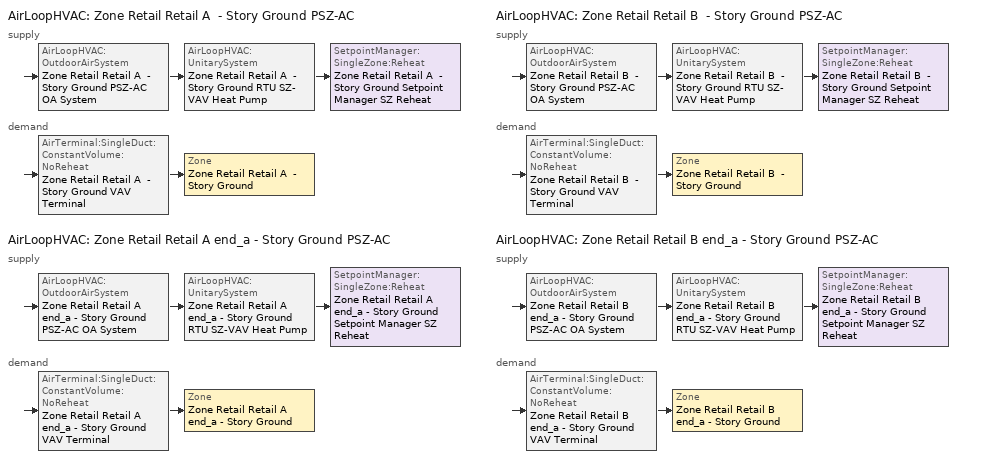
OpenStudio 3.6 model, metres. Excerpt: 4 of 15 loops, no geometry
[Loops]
AirLoopHVAC 'Zone Retail Retail A  - Story Ground PSZ-AC'
 supply: AirLoopHVAC:OutdoorAirSystem 'Zone Retail Retail A  - Story Ground PSZ-AC OA System' > AirLoopHVAC:UnitarySystem 'Zone Retail Retail A  - Story Ground RTU SZ-VAV Heat Pump' > SetpointManager:SingleZone:Reheat 'Zone Retail Retail A  - Story Ground Setpoint Manager SZ Reheat'
 demand: AirTerminal:SingleDuct:ConstantVolume:NoReheat 'Zone Retail Retail A  - Story Ground VAV Terminal' > Zone 'Zone Retail Retail A  - Story Ground'
AirLoopHVAC 'Zone Retail Retail A end_a - Story Ground PSZ-AC'
 supply: AirLoopHVAC:OutdoorAirSystem 'Zone Retail Retail A end_a - Story Ground PSZ-AC OA System' > AirLoopHVAC:UnitarySystem 'Zone Retail Retail A end_a - Story Ground RTU SZ-VAV Heat Pump' > SetpointManager:SingleZone:Reheat 'Zone Retail Retail A end_a - Story Ground Setpoint Manager SZ Reheat'
 demand: AirTerminal:SingleDuct:ConstantVolume:NoReheat 'Zone Retail Retail A end_a - Story Ground VAV Terminal' > Zone 'Zone Retail Retail A end_a - Story Ground'
AirLoopHVAC 'Zone Retail Retail B  - Story Ground PSZ-AC'
 supply: AirLoopHVAC:OutdoorAirSystem 'Zone Retail Retail B  - Story Ground PSZ-AC OA System' > AirLoopHVAC:UnitarySystem 'Zone Retail Retail B  - Story Ground RTU SZ-VAV Heat Pump' > SetpointManager:SingleZone:Reheat 'Zone Retail Retail B  - Story Ground Setpoint Manager SZ Reheat'
 demand: AirTerminal:SingleDuct:ConstantVolume:NoReheat 'Zone Retail Retail B  - Story Ground VAV Terminal' > Zone 'Zone Retail Retail B  - Story Ground'
AirLoopHVAC 'Zone Retail Retail B end_a - Story Ground PSZ-AC'
 supply: AirLoopHVAC:OutdoorAirSystem 'Zone Retail Retail B end_a - Story Ground PSZ-AC OA System' > AirLoopHVAC:UnitarySystem 'Zone Retail Retail B end_a - Story Ground RTU SZ-VAV Heat Pump' > SetpointManager:SingleZone:Reheat 'Zone Retail Retail B end_a - Story Ground Setpoint Manager SZ Reheat'
 demand: AirTerminal:SingleDuct:ConstantVolume:NoReheat 'Zone Retail Retail B end_a - Story Ground VAV Terminal' > Zone 'Zone Retail Retail B end_a - Story Ground'
[Sizing:Zone] Zone Cooling Design Supply Air Temperature Input Method=SupplyAirTemperature; Zone Cooling Design Supply Air Temperature {C}=12.7778; Zone Cooling Design Supply Air Temperature Difference {deltaC}=11.11; Zone Heating Design Supply Air Temperature Input Method=SupplyAirTemperature; Zone Heating Design Supply Air Temperature {C}=50; Zone Heating Design Supply Air Temperature Difference {deltaC}=11.11; Zone Cooling Design Supply Air Humidity Ratio {kg-H2O/kg-air}=0.0085; Zone Heating Design Supply Air Humidity Ratio {kg-H2O/kg-air}=0.008; Cooling Design Air Flow Method=DesignDay; Heating Design Air Flow Method=DesignDay; Account for Dedicated Outdoor Air System=No; Dedicated Outdoor Air System Control Strategy=NeutralSupplyAir; Dedicated Outdoor Air Low Setpoint Temperature for Design {C}=autosize; Dedicated Outdoor Air High Setpoint Temperature for Design {C}=autosize; Zone Load Sizing Method=Sensible Load Only No Latent Load; Zone Latent Cooling Design Supply Air Humidity Ratio Input Method=HumidityRatioDifference; Zone Cooling Design Supply Air Humidity Ratio Difference {kgWater/kgDryAir}=0.005; Zone Latent Heating Design Supply Air Humidity Ratio Input Method=HumidityRatioDifference; Zone Humidification Design Supply Air Humidity Ratio Difference {kgWater/kgDryAir}=0.005
Zone Retail Retail A end_a - Story Ground; Zone Retail Retail B end_a - Story Ground; Zone Retail Retail A  - Story Ground; Zone Retail Retail B  - Story Ground
[Zone equipment]
Zone Retail Retail A end_a - Story Ground: Zone Retail Retail A end_a - Story Ground VAV Terminal
Zone Retail Retail B end_a - Story Ground: Zone Retail Retail B end_a - Story Ground VAV Terminal
Zone Retail Retail A  - Story Ground: Zone Retail Retail A  - Story Ground VAV Terminal
Zone Retail Retail B  - Story Ground: Zone Retail Retail B  - Story Ground VAV Terminal
[AirLoopHVAC] Design Return Air Flow Fraction of Supply Air Flow=1
Name | Availability Schedule | Design Supply Air Flow Rate {m3/s}
Zone Retail Retail A  - Story Ground PSZ-AC | Zone Retail Retail A  - Story Ground PSZ-AC Occ Sch | 1.62775
Zone Retail Retail A end_a - Story Ground PSZ-AC | Zone Retail Retail A end_a - Story Ground PSZ-AC Occ Sch | 0.201795
Zone Retail Retail B  - Story Ground PSZ-AC | Zone Retail Retail B  - Story Ground PSZ-AC Occ Sch | 7.78818
Zone Retail Retail B end_a - Story Ground PSZ-AC | Zone Retail Retail B end_a - Story Ground PSZ-AC Occ Sch | 1.13752
[Sizing:System] Type of Load to Size On=Sensible; Central Heating Maximum System Air Flow Ratio=1; Preheat Design Temperature {C}=7.22222; Preheat Design Humidity Ratio {kg-H2O/kg-Air}=0.008; Precool Design Temperature {C}=12.7778; Precool Design Humidity Ratio {kg-H2O/kg-Air}=0.008; Central Cooling Design Supply Air Temperature {C}=12.7778; Central Heating Design Supply Air Temperature {C}=50; Sizing Option=Coincident; 100% Outdoor Air in Cooling=No; 100% Outdoor Air in Heating=No; Central Cooling Design Supply Air Humidity Ratio {kg-H2O/kg-Air}=0.0085; Central Heating Design Supply Air Humidity Ratio {kg-H2O/kg-Air}=0.008; Cooling Design Air Flow Method=DesignDay; Heating Design Air Flow Method=DesignDay; System Outdoor Air Method=ZoneSum; Zone Maximum Outdoor Air Fraction=1; Cooling Supply Air Flow Rate Per Floor Area {m3/s-m2}=0.00996765; Cooling Fraction of Autosized Cooling Supply Air Flow Rate=1; Cooling Supply Air Flow Rate Per Unit Cooling Capacity {m3/s-W}=3.94755e-05; Heating Supply Air Flow Rate Per Floor Area {m3/s-m2}=0.00996765; Heating Fraction of Autosized Heating Supply Air Flow Rate=1; Heating Fraction of Autosized Cooling Supply Air Flow Rate=1; Heating Supply Air Flow Rate Per Unit Heating Capacity {m3/s-W}=3.15882e-05; Cooling Design Capacity Method=CoolingDesignCapacity; Cooling Design Capacity Per Floor Area {W/m2}=234.7; Fraction of Autosized Cooling Design Capacity=1; Heating Design Capacity Method=HeatingDesignCapacity; Heating Design Capacity Per Floor Area {W/m2}=157; Fraction of Autosized Heating Design Capacity=1; Central Cooling Capacity Control Method=VAV; Occupant Diversity=1
Name | Design Outdoor Air Flow Rate {m3/s} | Cooling Design Capacity {W} | Heating Design Capacity {W}
Zone Retail Retail A  - Story Ground PSZ-AC | 1.62775 | 25170.08 | 25932.11
Zone Retail Retail A end_a - Story Ground PSZ-AC | 0.201795 | 2810.87 | 2977.47
Zone Retail Retail B  - Story Ground PSZ-AC | 7.78818 | 135715 | 184862
Zone Retail Retail B end_a - Story Ground PSZ-AC | 1.13752 | 16652.79 | 14286.63
[SetpointManager:SingleZone:Reheat] Minimum Supply Air Temperature {C}=12.7778; Maximum Supply Air Temperature {C}=50
Name | Control Zone | Setpoint Node or NodeList
Zone Retail Retail A  - Story Ground Setpoint Manager SZ Reheat | Zone Retail Retail A  - Story Ground | Zone Retail Retail A  - Story Ground PSZ-AC Supply Outlet Node
Zone Retail Retail A end_a - Story Ground Setpoint Manager SZ Reheat | Zone Retail Retail A end_a - Story Ground | Zone Retail Retail A end_a - Story Ground PSZ-AC Supply Outlet Node
Zone Retail Retail B  - Story Ground Setpoint Manager SZ Reheat | Zone Retail Retail B  - Story Ground | Zone Retail Retail B  - Story Ground PSZ-AC Supply Outlet Node
Zone Retail Retail B end_a - Story Ground Setpoint Manager SZ Reheat | Zone Retail Retail B end_a - Story Ground | Zone Retail Retail B end_a - Story Ground PSZ-AC Supply Outlet Node
[Controller:OutdoorAir] Economizer Control Type=NoEconomizer; Economizer Control Action Type=ModulateFlow; Economizer Maximum Limit Dry-Bulb Temperature {C}=28; Economizer Maximum Limit Enthalpy {J/kg}=64000; Lockout Type=LockoutWithCompressor; Minimum Limit Type=FixedMinimum; High Humidity Control=No; Heat Recovery Bypass Control Type=BypassWhenWithinEconomizerLimits
Name | Minimum Outdoor Air Flow Rate {m3/s} | Maximum Outdoor Air Flow Rate {m3/s} | Minimum Outdoor Air Schedule | Controller Mechanical Ventilation
Zone Retail Retail A  - Story Ground PSZ-AC OA System Controller | 0.412208 | 1.62775 | Zone Retail Retail A  - Story Ground PSZ-AC_night_ventcycle_schedule | Controller Mechanical Ventilation 10
Zone Retail Retail A end_a - Story Ground PSZ-AC OA System Controller | 0.0318565 | 0.201795 | Zone Retail Retail A end_a - Story Ground PSZ-AC_night_ventcycle_schedule | Controller Mechanical Ventilation 11
Zone Retail Retail B  - Story Ground PSZ-AC OA System Controller | 2.93851 | 7.78818 | Zone Retail Retail B  - Story Ground PSZ-AC_night_ventcycle_schedule | Controller Mechanical Ventilation 12
Zone Retail Retail B end_a - Story Ground PSZ-AC OA System Controller | 0.227095 | 1.13752 | Zone Retail Retail B end_a - Story Ground PSZ-AC_night_ventcycle_schedule | Controller Mechanical Ventilation 13
[Controller:MechanicalVentilation] Availability Schedule=Always On Discrete
Controller Mechanical Ventilation 10; Controller Mechanical Ventilation 11; Controller Mechanical Ventilation 12; Controller Mechanical Ventilation 13
[AirLoopHVAC:OutdoorAirSystem]
Name | Controller
Zone Retail Retail A  - Story Ground PSZ-AC OA System | Zone Retail Retail A  - Story Ground PSZ-AC OA System Controller
Zone Retail Retail A end_a - Story Ground PSZ-AC OA System | Zone Retail Retail A end_a - Story Ground PSZ-AC OA System Controller
Zone Retail Retail B  - Story Ground PSZ-AC OA System | Zone Retail Retail B  - Story Ground PSZ-AC OA System Controller
Zone Retail Retail B end_a - Story Ground PSZ-AC OA System | Zone Retail Retail B end_a - Story Ground PSZ-AC OA System Controller
[AirTerminal:SingleDuct:ConstantVolume:NoReheat] Availability Schedule=Always On Discrete; Maximum Air Flow Rate {m3/s}=AutoSize
Zone Retail Retail A  - Story Ground VAV Terminal; Zone Retail Retail A end_a - Story Ground VAV Terminal; Zone Retail Retail B  - Story Ground VAV Terminal; Zone Retail Retail B end_a - Story Ground VAV Terminal
[Coil:Cooling:DX:MultiSpeed] Availability Schedule=Always On Discrete; Condenser Type=AirCooled; Minimum Outdoor Dry-Bulb Temperature for Compressor Operation {C}=-25; Apply Part Load Fraction to Speeds Greater than 1=No; Apply Latent Degradation to Speeds Greater than 1=No; Crankcase Heater Capacity {W}=0; Maximum Outdoor Dry-Bulb Temperature for Crankcase Heater Operation {C}=10; Basin Heater Capacity {W/K}=0; Basin Heater Setpoint Temperature {C}=2; Fuel Type=Electricity
Name | Stage 1 | Stage 2 | Stage 3 | Stage 4
Zone Retail Retail A  - Story Ground PSZ-AC Heat Pump Cooling Coil | Coil Cooling DX Multi Speed Stage Data 37 | Coil Cooling DX Multi Speed Stage Data 38 | Coil Cooling DX Multi Speed Stage Data 39 | Coil Cooling DX Multi Speed Stage Data 40
Zone Retail Retail A end_a - Story Ground PSZ-AC Heat Pump Cooling Coil | Coil Cooling DX Multi Speed Stage Data 41 | Coil Cooling DX Multi Speed Stage Data 42 | Coil Cooling DX Multi Speed Stage Data 43 | Coil Cooling DX Multi Speed Stage Data 44
Zone Retail Retail B  - Story Ground PSZ-AC Heat Pump Cooling Coil | Coil Cooling DX Multi Speed Stage Data 45 | Coil Cooling DX Multi Speed Stage Data 46 | Coil Cooling DX Multi Speed Stage Data 47 | Coil Cooling DX Multi Speed Stage Data 48
Zone Retail Retail B end_a - Story Ground PSZ-AC Heat Pump Cooling Coil | Coil Cooling DX Multi Speed Stage Data 49 | Coil Cooling DX Multi Speed Stage Data 50 | Coil Cooling DX Multi Speed Stage Data 51 | Coil Cooling DX Multi Speed Stage Data 52
[Coil:Cooling:DX:MultiSpeed:StageData] Rated Evaporator Fan Power Per Volume Flow Rate 2017 {W/(m3/s)}=773.3; Rated Evaporator Fan Power Per Volume Flow Rate 2023 {W/(m3/s)}=934.4; Nominal Time for Condensate Removal to Begin {s}=1000; Ratio of Initial Moisture Evaporation Rate and Steady State Latent Capacity=1.5; Maximum Cycling Rate {cycles/hr}=0; Latent Capacity Time Constant {s}=45; Rated Waste Heat Fraction of Power Input=0.5; Evaporative Condenser Effectiveness=0.9; Evaporative Condenser Air Flow Rate {m3/s}=autosize; Rated Evaporative Condenser Pump Power Consumption {W}=autosize
Name | Gross Rated Total Cooling Capacity {W} | Gross Rated Sensible Heat Ratio | Gross Rated Cooling COP {W/W} | Rated Air Flow Rate {m3/s} | Total Cooling Capacity Function of Temperature Curve | Total Cooling Capacity Function of Flow Fraction Curve | Energy Input Ratio Function of Temperature Curve | Energy Input Ratio Function of Flow Fraction Curve | Part Load Fraction Correlation Curve | Waste Heat Function of Temperature Curve
Coil Cooling DX Multi Speed Stage Data 37 | 14525.4 | 0.872821 | 4.4 | 0.651101 | Zone Retail Retail A  - Story Ground PSZ-AC cool_cap_ft1 | Zone Retail Retail A  - Story Ground PSZ-AC cool_cap_fff_all_stages | Zone Retail Retail A  - Story Ground PSZ-AC cool_eir_ft1 | Zone Retail Retail A  - Story Ground PSZ-AC cool_eir_fff | Zone Retail Retail A  - Story Ground PSZ-AC cool_plf_fplr | Curve Biquadratic 219
Coil Cooling DX Multi Speed Stage Data 38 | 20577.7 | 0.804631 | 4.56 | 0.976325 | Zone Retail Retail A  - Story Ground PSZ-AC cool_cap_ft2 | Zone Retail Retail A  - Story Ground PSZ-AC cool_cap_fff_all_stages | Zone Retail Retail A  - Story Ground PSZ-AC cool_eir_ft2 | Zone Retail Retail A  - Story Ground PSZ-AC cool_eir_fff | Zone Retail Retail A  - Story Ground PSZ-AC cool_plf_fplr | Curve Biquadratic 222
Coil Cooling DX Multi Speed Stage Data 39 | 27033.4 | 0.794527 | 4.44 | 1.19325 | Zone Retail Retail A  - Story Ground PSZ-AC cool_cap_ft3 | Zone Retail Retail A  - Story Ground PSZ-AC cool_cap_fff_all_stages | Zone Retail Retail A  - Story Ground PSZ-AC cool_eir_ft3 | Zone Retail Retail A  - Story Ground PSZ-AC cool_eir_fff | Zone Retail Retail A  - Story Ground PSZ-AC cool_plf_fplr | Curve Biquadratic 225
Coil Cooling DX Multi Speed Stage Data 40 | 40348.4 | 0.784533 | 4.11 | 1.62775 | Zone Retail Retail A  - Story Ground PSZ-AC cool_cap_ft4 | Zone Retail Retail A  - Story Ground PSZ-AC cool_cap_fff_all_stages | Zone Retail Retail A  - Story Ground PSZ-AC cool_eir_ft4 | Zone Retail Retail A  - Story Ground PSZ-AC cool_eir_fff | Zone Retail Retail A  - Story Ground PSZ-AC cool_plf_fplr | Curve Biquadratic 228
Coil Cooling DX Multi Speed Stage Data 41 | 1540.09 | 0.872821 | 4.4 | 0.080718 | Zone Retail Retail A end_a - Story Ground PSZ-AC cool_cap_ft1 | Zone Retail Retail A end_a - Story Ground PSZ-AC cool_cap_fff_all_stages | Zone Retail Retail A end_a - Story Ground PSZ-AC cool_eir_ft1 | Zone Retail Retail A end_a - Story Ground PSZ-AC cool_eir_fff | Zone Retail Retail A end_a - Story Ground PSZ-AC cool_plf_fplr | Curve Biquadratic 243
Coil Cooling DX Multi Speed Stage Data 42 | 2181.79 | 0.804631 | 4.56 | 0.121037 | Zone Retail Retail A end_a - Story Ground PSZ-AC cool_cap_ft2 | Zone Retail Retail A end_a - Story Ground PSZ-AC cool_cap_fff_all_stages | Zone Retail Retail A end_a - Story Ground PSZ-AC cool_eir_ft2 | Zone Retail Retail A end_a - Story Ground PSZ-AC cool_eir_fff | Zone Retail Retail A end_a - Story Ground PSZ-AC cool_plf_fplr | Curve Biquadratic 246
Coil Cooling DX Multi Speed Stage Data 43 | 2866.28 | 0.794527 | 4.44 | 0.147929 | Zone Retail Retail A end_a - Story Ground PSZ-AC cool_cap_ft3 | Zone Retail Retail A end_a - Story Ground PSZ-AC cool_cap_fff_all_stages | Zone Retail Retail A end_a - Story Ground PSZ-AC cool_eir_ft3 | Zone Retail Retail A end_a - Story Ground PSZ-AC cool_eir_fff | Zone Retail Retail A end_a - Story Ground PSZ-AC cool_plf_fplr | Curve Biquadratic 249
Coil Cooling DX Multi Speed Stage Data 44 | 4278.02 | 0.784533 | 4.11 | 0.201795 | Zone Retail Retail A end_a - Story Ground PSZ-AC cool_cap_ft4 | Zone Retail Retail A end_a - Story Ground PSZ-AC cool_cap_fff_all_stages | Zone Retail Retail A end_a - Story Ground PSZ-AC cool_eir_ft4 | Zone Retail Retail A end_a - Story Ground PSZ-AC cool_eir_fff | Zone Retail Retail A end_a - Story Ground PSZ-AC cool_plf_fplr | Curve Biquadratic 252
Coil Cooling DX Multi Speed Stage Data 45 | 69623.7 | 0.872821 | 4.4 | 3.11527 | Zone Retail Retail B  - Story Ground PSZ-AC cool_cap_ft1 | Zone Retail Retail B  - Story Ground PSZ-AC cool_cap_fff_all_stages | Zone Retail Retail B  - Story Ground PSZ-AC cool_eir_ft1 | Zone Retail Retail B  - Story Ground PSZ-AC cool_eir_fff | Zone Retail Retail B  - Story Ground PSZ-AC cool_plf_fplr | Curve Biquadratic 267
Coil Cooling DX Multi Speed Stage Data 46 | 98633.5 | 0.804631 | 4.56 | 4.67135 | Zone Retail Retail B  - Story Ground PSZ-AC cool_cap_ft2 | Zone Retail Retail B  - Story Ground PSZ-AC cool_cap_fff_all_stages | Zone Retail Retail B  - Story Ground PSZ-AC cool_eir_ft2 | Zone Retail Retail B  - Story Ground PSZ-AC cool_eir_fff | Zone Retail Retail B  - Story Ground PSZ-AC cool_plf_fplr | Curve Biquadratic 270
Coil Cooling DX Multi Speed Stage Data 47 | 129577 | 0.794527 | 4.44 | 5.70925 | Zone Retail Retail B  - Story Ground PSZ-AC cool_cap_ft3 | Zone Retail Retail B  - Story Ground PSZ-AC cool_cap_fff_all_stages | Zone Retail Retail B  - Story Ground PSZ-AC cool_eir_ft3 | Zone Retail Retail B  - Story Ground PSZ-AC cool_eir_fff | Zone Retail Retail B  - Story Ground PSZ-AC cool_plf_fplr | Curve Biquadratic 273
Coil Cooling DX Multi Speed Stage Data 48 | 193399 | 0.784533 | 4.11 | 7.78818 | Zone Retail Retail B  - Story Ground PSZ-AC cool_cap_ft4 | Zone Retail Retail B  - Story Ground PSZ-AC cool_cap_fff_all_stages | Zone Retail Retail B  - Story Ground PSZ-AC cool_eir_ft4 | Zone Retail Retail B  - Story Ground PSZ-AC cool_eir_fff | Zone Retail Retail B  - Story Ground PSZ-AC cool_plf_fplr | Curve Biquadratic 276
Coil Cooling DX Multi Speed Stage Data 49 | 9328.92 | 0.872821 | 4.4 | 0.455009 | Zone Retail Retail B end_a - Story Ground PSZ-AC cool_cap_ft1 | Zone Retail Retail B end_a - Story Ground PSZ-AC cool_cap_fff_all_stages | Zone Retail Retail B end_a - Story Ground PSZ-AC cool_eir_ft1 | Zone Retail Retail B end_a - Story Ground PSZ-AC cool_eir_fff | Zone Retail Retail B end_a - Story Ground PSZ-AC cool_plf_fplr | Curve Biquadratic 291
Coil Cooling DX Multi Speed Stage Data 50 | 13216 | 0.804631 | 4.56 | 0.682287 | Zone Retail Retail B end_a - Story Ground PSZ-AC cool_cap_ft2 | Zone Retail Retail B end_a - Story Ground PSZ-AC cool_cap_fff_all_stages | Zone Retail Retail B end_a - Story Ground PSZ-AC cool_eir_ft2 | Zone Retail Retail B end_a - Story Ground PSZ-AC cool_eir_fff | Zone Retail Retail B end_a - Story Ground PSZ-AC cool_plf_fplr | Curve Biquadratic 294
Coil Cooling DX Multi Speed Stage Data 51 | 17362.2 | 0.794527 | 4.44 | 0.833881 | Zone Retail Retail B end_a - Story Ground PSZ-AC cool_cap_ft3 | Zone Retail Retail B end_a - Story Ground PSZ-AC cool_cap_fff_all_stages | Zone Retail Retail B end_a - Story Ground PSZ-AC cool_eir_ft3 | Zone Retail Retail B end_a - Story Ground PSZ-AC cool_eir_fff | Zone Retail Retail B end_a - Story Ground PSZ-AC cool_plf_fplr | Curve Biquadratic 297
Coil Cooling DX Multi Speed Stage Data 52 | 25913.7 | 0.784533 | 4.11 | 1.13752 | Zone Retail Retail B end_a - Story Ground PSZ-AC cool_cap_ft4 | Zone Retail Retail B end_a - Story Ground PSZ-AC cool_cap_fff_all_stages | Zone Retail Retail B end_a - Story Ground PSZ-AC cool_eir_ft4 | Zone Retail Retail B end_a - Story Ground PSZ-AC cool_eir_fff | Zone Retail Retail B end_a - Story Ground PSZ-AC cool_plf_fplr | Curve Biquadratic 300
[Coil:Heating:DX:MultiSpeed] Availability Schedule=Always On Discrete; Minimum Outdoor Dry-Bulb Temperature for Compressor Operation {C}=-17.7778; Crankcase Heater Capacity {W}=0; Maximum Outdoor Dry-Bulb Temperature for Crankcase Heater Operation {C}=10; Maximum Outdoor Dry-Bulb Temperature for Defrost Operation {C}=4.444; Defrost Strategy=ReverseCycle; Defrost Control=OnDemand; Defrost Time Period Fraction=0.058333; Resistive Defrost Heater Capacity {W}=autosize; Apply Part Load Fraction to Speeds Greater than 1=No; Fuel Type=Electricity; Region number for Calculating HSPF=4
Name | Defrost Energy Input Ratio Function of Temperature Curve | Stage 1 | Stage 2 | Stage 3 | Stage 4
Zone Retail Retail A  - Story Ground PSZ-AC Heat Pump Coil | Zone Retail Retail A  - Story Ground PSZ-AC defrost_eir | Coil Heating DX Multi Speed Stage Data 37 | Coil Heating DX Multi Speed Stage Data 38 | Coil Heating DX Multi Speed Stage Data 39 | Coil Heating DX Multi Speed Stage Data 40
Zone Retail Retail A end_a - Story Ground PSZ-AC Heat Pump Coil | Zone Retail Retail A end_a - Story Ground PSZ-AC defrost_eir | Coil Heating DX Multi Speed Stage Data 41 | Coil Heating DX Multi Speed Stage Data 42 | Coil Heating DX Multi Speed Stage Data 43 | Coil Heating DX Multi Speed Stage Data 44
Zone Retail Retail B  - Story Ground PSZ-AC Heat Pump Coil | Zone Retail Retail B  - Story Ground PSZ-AC defrost_eir | Coil Heating DX Multi Speed Stage Data 45 | Coil Heating DX Multi Speed Stage Data 46 | Coil Heating DX Multi Speed Stage Data 47 | Coil Heating DX Multi Speed Stage Data 48
Zone Retail Retail B end_a - Story Ground PSZ-AC Heat Pump Coil | Zone Retail Retail B end_a - Story Ground PSZ-AC defrost_eir | Coil Heating DX Multi Speed Stage Data 49 | Coil Heating DX Multi Speed Stage Data 50 | Coil Heating DX Multi Speed Stage Data 51 | Coil Heating DX Multi Speed Stage Data 52
[Coil:Heating:DX:MultiSpeed:StageData] Rated Supply Air Fan Power Per Volume Flow Rate 2017 {W/(m3/s)}=773.3; Rated Supply Air Fan Power Per Volume Flow Rate 2023 {W/(m3/s)}=934.4; Rated Waste Heat Fraction of Power Input=0.2
Name | Gross Rated Heating Capacity {W} | Gross Rated Heating COP {W/W} | Rated Air Flow Rate {m3/s} | Heating Capacity Function of Temperature Curve | Heating Capacity Function of Flow Fraction Curve | Energy Input Ratio Function of Temperature Curve | Energy Input Ratio Function of Flow Fraction Curve | Part Load Fraction Correlation Curve | Waste Heat Function of Temperature Curve
Coil Heating DX Multi Speed Stage Data 37 | 11297.5 | 4.96 | 0.651101 | Zone Retail Retail A  - Story Ground PSZ-AC heat_cap_ft1 | Zone Retail Retail A  - Story Ground PSZ-AC heat_cap_fff_all_stages | Zone Retail Retail A  - Story Ground PSZ-AC heat_eir_ft1 | Zone Retail Retail A  - Story Ground PSZ-AC heat_eir_fff | Zone Retail Retail A  - Story Ground PSZ-AC heat_plf_fplr | Curve Biquadratic 231
Coil Heating DX Multi Speed Stage Data 38 | 19367.2 | 4.24 | 0.976325 | Zone Retail Retail A  - Story Ground PSZ-AC heat_cap_ft2 | Zone Retail Retail A  - Story Ground PSZ-AC heat_cap_fff_all_stages | Zone Retail Retail A  - Story Ground PSZ-AC heat_eir_ft2 | Zone Retail Retail A  - Story Ground PSZ-AC heat_eir_fff | Zone Retail Retail A  - Story Ground PSZ-AC heat_plf_fplr | Curve Biquadratic 234
Coil Heating DX Multi Speed Stage Data 39 | 29631.2 | 3.59 | 1.19325 | Zone Retail Retail A  - Story Ground PSZ-AC heat_cap_ft3 | Zone Retail Retail A  - Story Ground PSZ-AC heat_cap_fff_all_stages | Zone Retail Retail A  - Story Ground PSZ-AC heat_eir_ft3 | Zone Retail Retail A  - Story Ground PSZ-AC heat_eir_fff | Zone Retail Retail A  - Story Ground PSZ-AC heat_plf_fplr | Curve Biquadratic 237
Coil Heating DX Multi Speed Stage Data 40 | 40348.4 | 3.42 | 1.62775 | Zone Retail Retail A  - Story Ground PSZ-AC heat_cap_ft4 | Zone Retail Retail A  - Story Ground PSZ-AC heat_cap_fff_all_stages | Zone Retail Retail A  - Story Ground PSZ-AC heat_eir_ft4 | Zone Retail Retail A  - Story Ground PSZ-AC heat_eir_fff | Zone Retail Retail A  - Story Ground PSZ-AC heat_plf_fplr | Curve Biquadratic 240
Coil Heating DX Multi Speed Stage Data 41 | 1336.17 | 4.96 | 0.080718 | Zone Retail Retail A end_a - Story Ground PSZ-AC heat_cap_ft1 | Zone Retail Retail A end_a - Story Ground PSZ-AC heat_cap_fff_all_stages | Zone Retail Retail A end_a - Story Ground PSZ-AC heat_eir_ft1 | Zone Retail Retail A end_a - Story Ground PSZ-AC heat_eir_fff | Zone Retail Retail A end_a - Story Ground PSZ-AC heat_plf_fplr | Curve Biquadratic 255
Coil Heating DX Multi Speed Stage Data 42 | 2053.45 | 4.24 | 0.121037 | Zone Retail Retail A end_a - Story Ground PSZ-AC heat_cap_ft2 | Zone Retail Retail A end_a - Story Ground PSZ-AC heat_cap_fff_all_stages | Zone Retail Retail A end_a - Story Ground PSZ-AC heat_eir_ft2 | Zone Retail Retail A end_a - Story Ground PSZ-AC heat_eir_fff | Zone Retail Retail A end_a - Story Ground PSZ-AC heat_plf_fplr | Curve Biquadratic 258
Coil Heating DX Multi Speed Stage Data 43 | 3636.32 | 3.59 | 0.147929 | Zone Retail Retail A end_a - Story Ground PSZ-AC heat_cap_ft3 | Zone Retail Retail A end_a - Story Ground PSZ-AC heat_cap_fff_all_stages | Zone Retail Retail A end_a - Story Ground PSZ-AC heat_eir_ft3 | Zone Retail Retail A end_a - Story Ground PSZ-AC heat_eir_fff | Zone Retail Retail A end_a - Story Ground PSZ-AC heat_plf_fplr | Curve Biquadratic 261
Coil Heating DX Multi Speed Stage Data 44 | 4278.02 | 3.42 | 0.201795 | Zone Retail Retail A end_a - Story Ground PSZ-AC heat_cap_ft4 | Zone Retail Retail A end_a - Story Ground PSZ-AC heat_cap_fff_all_stages | Zone Retail Retail A end_a - Story Ground PSZ-AC heat_eir_ft4 | Zone Retail Retail A end_a - Story Ground PSZ-AC heat_eir_fff | Zone Retail Retail A end_a - Story Ground PSZ-AC heat_plf_fplr | Curve Biquadratic 264
Coil Heating DX Multi Speed Stage Data 45 | 54151.7 | 4.96 | 3.11527 | Zone Retail Retail B  - Story Ground PSZ-AC heat_cap_ft1 | Zone Retail Retail B  - Story Ground PSZ-AC heat_cap_fff_all_stages | Zone Retail Retail B  - Story Ground PSZ-AC heat_eir_ft1 | Zone Retail Retail B  - Story Ground PSZ-AC heat_eir_fff | Zone Retail Retail B  - Story Ground PSZ-AC heat_plf_fplr | Curve Biquadratic 279
Coil Heating DX Multi Speed Stage Data 46 | 92831.5 | 4.24 | 4.67135 | Zone Retail Retail B  - Story Ground PSZ-AC heat_cap_ft2 | Zone Retail Retail B  - Story Ground PSZ-AC heat_cap_fff_all_stages | Zone Retail Retail B  - Story Ground PSZ-AC heat_eir_ft2 | Zone Retail Retail B  - Story Ground PSZ-AC heat_eir_fff | Zone Retail Retail B  - Story Ground PSZ-AC heat_plf_fplr | Curve Biquadratic 282
Coil Heating DX Multi Speed Stage Data 47 | 141774 | 3.59 | 5.70925 | Zone Retail Retail B  - Story Ground PSZ-AC heat_cap_ft3 | Zone Retail Retail B  - Story Ground PSZ-AC heat_cap_fff_all_stages | Zone Retail Retail B  - Story Ground PSZ-AC heat_eir_ft3 | Zone Retail Retail B  - Story Ground PSZ-AC heat_eir_fff | Zone Retail Retail B  - Story Ground PSZ-AC heat_plf_fplr | Curve Biquadratic 285
Coil Heating DX Multi Speed Stage Data 48 | 193399 | 3.42 | 7.78818 | Zone Retail Retail B  - Story Ground PSZ-AC heat_cap_ft4 | Zone Retail Retail B  - Story Ground PSZ-AC heat_cap_fff_all_stages | Zone Retail Retail B  - Story Ground PSZ-AC heat_eir_ft4 | Zone Retail Retail B  - Story Ground PSZ-AC heat_eir_fff | Zone Retail Retail B  - Story Ground PSZ-AC heat_plf_fplr | Curve Biquadratic 288
Coil Heating DX Multi Speed Stage Data 49 | 7532.02 | 4.96 | 0.455009 | Zone Retail Retail B end_a - Story Ground PSZ-AC heat_cap_ft1 | Zone Retail Retail B end_a - Story Ground PSZ-AC heat_cap_fff_all_stages | Zone Retail Retail B end_a - Story Ground PSZ-AC heat_eir_ft1 | Zone Retail Retail B end_a - Story Ground PSZ-AC heat_eir_fff | Zone Retail Retail B end_a - Story Ground PSZ-AC heat_plf_fplr | Curve Biquadratic 303
Coil Heating DX Multi Speed Stage Data 50 | 12438.6 | 4.24 | 0.682287 | Zone Retail Retail B end_a - Story Ground PSZ-AC heat_cap_ft2 | Zone Retail Retail B end_a - Story Ground PSZ-AC heat_cap_fff_all_stages | Zone Retail Retail B end_a - Story Ground PSZ-AC heat_eir_ft2 | Zone Retail Retail B end_a - Story Ground PSZ-AC heat_eir_fff | Zone Retail Retail B end_a - Story Ground PSZ-AC heat_plf_fplr | Curve Biquadratic 306
Coil Heating DX Multi Speed Stage Data 51 | 20707.2 | 3.59 | 0.833881 | Zone Retail Retail B end_a - Story Ground PSZ-AC heat_cap_ft3 | Zone Retail Retail B end_a - Story Ground PSZ-AC heat_cap_fff_all_stages | Zone Retail Retail B end_a - Story Ground PSZ-AC heat_eir_ft3 | Zone Retail Retail B end_a - Story Ground PSZ-AC heat_eir_fff | Zone Retail Retail B end_a - Story Ground PSZ-AC heat_plf_fplr | Curve Biquadratic 309
Coil Heating DX Multi Speed Stage Data 52 | 25913.7 | 3.42 | 1.13752 | Zone Retail Retail B end_a - Story Ground PSZ-AC heat_cap_ft4 | Zone Retail Retail B end_a - Story Ground PSZ-AC heat_cap_fff_all_stages | Zone Retail Retail B end_a - Story Ground PSZ-AC heat_eir_ft4 | Zone Retail Retail B end_a - Story Ground PSZ-AC heat_eir_fff | Zone Retail Retail B end_a - Story Ground PSZ-AC heat_plf_fplr | Curve Biquadratic 312
[Coil:Heating:Gas] Availability Schedule=Always On Discrete; Gas Burner Efficiency=0.8; Parasitic Electric Load {W}=0; Parasitic Gas Load {W}=0
Name | Nominal Capacity {W}
Zone Retail Retail A  - Story Ground PSZ-AC gas backup coil | 68086.7
Zone Retail Retail A end_a - Story Ground PSZ-AC gas backup coil | 7897.82
Zone Retail Retail B  - Story Ground PSZ-AC gas backup coil | 353046
Zone Retail Retail B end_a - Story Ground PSZ-AC gas backup coil | 45860
[Fan:VariableVolume] Availability Schedule=Always On Discrete; Fan Total Efficiency=0.63; Maximum Flow Rate {m3/s}=Autosize; Fan Power Minimum Flow Rate Input Method=Fraction; Fan Power Minimum Flow Fraction=0.4; Fan Power Minimum Air Flow Rate {m3/s}=0; Motor In Airstream Fraction=1; Fan Power Coefficient 1=0.242469; Fan Power Coefficient 2=-1.46455; Fan Power Coefficient 3=4.496391; Fan Power Coefficient 4=-3.6426; Fan Power Coefficient 5=1.301203
Name | Pressure Rise {Pa} | Motor Efficiency
Zone Retail Retail A  - Story Ground PSZ-AC VFD Fan; Zone Retail Retail B end_a - Story Ground PSZ-AC VFD Fan | 622.722 | 0.875
Zone Retail Retail A end_a - Story Ground PSZ-AC VFD Fan | 622.722 | 0.825
Zone Retail Retail B  - Story Ground PSZ-AC VFD Fan | 1018.77 | 0.93
[AirLoopHVAC:UnitarySystem] Control Type=Load; Dehumidification Control Type=None; Availability Schedule=Always On Discrete; Fan Placement=DrawThrough; DX Heating Coil Sizing Ratio=1; Use DOAS DX Cooling Coil=No; DOAS DX Cooling Coil Leaving Minimum Air Temperature {C}=2; Latent Load Control=SensibleOnlyLoadControl; Supply Air Flow Rate Method During Cooling Operation=SupplyAirFlowRate; Supply Air Flow Rate Method During Heating Operation=SupplyAirFlowRate; Supply Air Flow Rate Method When No Cooling or Heating is Required=SupplyAirFlowRate; Maximum Supply Air Temperature {C}=50; Maximum Outdoor Dry-Bulb Temperature for Supplemental Heater Operation {C}=21; Maximum Cycling Rate {cycles/hr}=2.5; Heat Pump Time Constant {s}=60; Fraction of On-Cycle Power Use=0.01; Heat Pump Fan Delay Time {s}=60; Ancilliary On-Cycle Electric Power {W}=0; Ancilliary Off-Cycle Electric Power {W}=0
Name | Controlling Zone or Thermostat Location | Supply Fan | Supply Air Fan Operating Mode Schedule | Heating Coil | Cooling Coil | Supplemental Heating Coil | Supply Air Flow Rate During Cooling Operation {m3/s} | Supply Air Flow Rate During Heating Operation {m3/s} | Supply Air Flow Rate When No Cooling or Heating is Required {m3/s}
Zone Retail Retail A  - Story Ground RTU SZ-VAV Heat Pump | Zone Retail Retail A  - Story Ground | Zone Retail Retail A  - Story Ground PSZ-AC VFD Fan | Zone Retail Retail A  - Story Ground PSZ-AC_night_fancycle_schedule | Zone Retail Retail A  - Story Ground PSZ-AC Heat Pump Coil | Zone Retail Retail A  - Story Ground PSZ-AC Heat Pump Cooling Coil | Zone Retail Retail A  - Story Ground PSZ-AC gas backup coil | 1.62775 | 1.62775 | 0.651101
Zone Retail Retail A end_a - Story Ground RTU SZ-VAV Heat Pump | Zone Retail Retail A end_a - Story Ground | Zone Retail Retail A end_a - Story Ground PSZ-AC VFD Fan | Zone Retail Retail A end_a - Story Ground PSZ-AC_night_fancycle_schedule | Zone Retail Retail A end_a - Story Ground PSZ-AC Heat Pump Coil | Zone Retail Retail A end_a - Story Ground PSZ-AC Heat Pump Cooling Coil | Zone Retail Retail A end_a - Story Ground PSZ-AC gas backup coil | 0.201795 | 0.201795 | 0.080718
Zone Retail Retail B  - Story Ground RTU SZ-VAV Heat Pump | Zone Retail Retail B  - Story Ground | Zone Retail Retail B  - Story Ground PSZ-AC VFD Fan | Zone Retail Retail B  - Story Ground PSZ-AC_night_fancycle_schedule | Zone Retail Retail B  - Story Ground PSZ-AC Heat Pump Coil | Zone Retail Retail B  - Story Ground PSZ-AC Heat Pump Cooling Coil | Zone Retail Retail B  - Story Ground PSZ-AC gas backup coil | 7.78818 | 7.78818 | 3.11527
Zone Retail Retail B end_a - Story Ground RTU SZ-VAV Heat Pump | Zone Retail Retail B end_a - Story Ground | Zone Retail Retail B end_a - Story Ground PSZ-AC VFD Fan | Zone Retail Retail B end_a - Story Ground PSZ-AC_night_fancycle_schedule | Zone Retail Retail B end_a - Story Ground PSZ-AC Heat Pump Coil | Zone Retail Retail B end_a - Story Ground PSZ-AC Heat Pump Cooling Coil | Zone Retail Retail B end_a - Story Ground PSZ-AC gas backup coil | 1.13752 | 1.13752 | 0.455009
[Schedule:Ruleset]
Name | Default Day Schedule | Summer Design Day Schedule | Winter Design Day Schedule
Zone Retail Retail A  - Story Ground PSZ-AC Occ Sch | Zone Retail Retail A  - Story Ground PSZ-AC Occ Sch Default | Zone Retail Retail A  - Story Ground PSZ-AC Occ Sch Summer Design Day | Zone Retail Retail A  - Story Ground PSZ-AC Occ Sch Winter Design Day
Zone Retail Retail A end_a - Story Ground PSZ-AC Occ Sch | Zone Retail Retail A end_a - Story Ground PSZ-AC Occ Sch Default | Zone Retail Retail A end_a - Story Ground PSZ-AC Occ Sch Summer Design Day | Zone Retail Retail A end_a - Story Ground PSZ-AC Occ Sch Winter Design Day
Zone Retail Retail B  - Story Ground PSZ-AC Occ Sch | Zone Retail Retail B  - Story Ground PSZ-AC Occ Sch Default | Zone Retail Retail B  - Story Ground PSZ-AC Occ Sch Summer Design Day | Zone Retail Retail B  - Story Ground PSZ-AC Occ Sch Winter Design Day
Zone Retail Retail B end_a - Story Ground PSZ-AC Occ Sch | Zone Retail Retail B end_a - Story Ground PSZ-AC Occ Sch Default | Zone Retail Retail B end_a - Story Ground PSZ-AC Occ Sch Summer Design Day | Zone Retail Retail B end_a - Story Ground PSZ-AC Occ Sch Winter Design Day
Zone Retail Retail A  - Story Ground PSZ-AC_night_fancycle_schedule | Zone Retail Retail A  - Story Ground PSZ-AC Occ Sch Default 1 | Zone Retail Retail A  - Story Ground PSZ-AC Occ Sch Summer Design Day 1 | Zone Retail Retail A  - Story Ground PSZ-AC Occ Sch Winter Design Day 1
Zone Retail Retail A end_a - Story Ground PSZ-AC_night_fancycle_schedule | Zone Retail Retail A end_a - Story Ground PSZ-AC Occ Sch Default 1 | Zone Retail Retail A end_a - Story Ground PSZ-AC Occ Sch Summer Design Day 1 | Zone Retail Retail A end_a - Story Ground PSZ-AC Occ Sch Winter Design Day 1
Zone Retail Retail B  - Story Ground PSZ-AC_night_fancycle_schedule | Zone Retail Retail B  - Story Ground PSZ-AC Occ Sch Default 1 | Zone Retail Retail B  - Story Ground PSZ-AC Occ Sch Summer Design Day 1 | Zone Retail Retail B  - Story Ground PSZ-AC Occ Sch Winter Design Day 1
Zone Retail Retail B end_a - Story Ground PSZ-AC_night_fancycle_schedule | Zone Retail Retail B end_a - Story Ground PSZ-AC Occ Sch Default 1 | Zone Retail Retail B end_a - Story Ground PSZ-AC Occ Sch Summer Design Day 1 | Zone Retail Retail B end_a - Story Ground PSZ-AC Occ Sch Winter Design Day 1
[Schedule:Day]
Zone Retail Retail A  - Story Ground PSZ-AC Occ Sch Default; Zone Retail Retail A end_a - Story Ground PSZ-AC Occ Sch Default; Zone Retail Retail B  - Story Ground PSZ-AC Occ Sch Default; Zone Retail Retail B end_a - Story Ground PSZ-AC Occ Sch Default; Zone Retail Retail A  - Story Ground PSZ-AC Occ Sch Default 1; Zone Retail Retail A end_a - Story Ground PSZ-AC Occ Sch Default 1; Zone Retail Retail B  - Story Ground PSZ-AC Occ Sch Default 1; Zone Retail Retail B end_a - Story Ground PSZ-AC Occ Sch Default 1: 6, 20, 0, 21, 0, 1, 24, 0, 0
Zone Retail Retail A  - Story Ground PSZ-AC Occ Sch Winter Design Day; Zone Retail Retail A  - Story Ground PSZ-AC Occ Sch Summer Design Day; Zone Retail Retail A end_a - Story Ground PSZ-AC Occ Sch Winter Design Day; Zone Retail Retail A end_a - Story Ground PSZ-AC Occ Sch Summer Design Day; Zone Retail Retail B  - Story Ground PSZ-AC Occ Sch Winter Design Day; Zone Retail Retail B  - Story Ground PSZ-AC Occ Sch Summer Design Day; Zone Retail Retail B end_a - Story Ground PSZ-AC Occ Sch Winter Design Day; Zone Retail Retail B end_a - Story Ground PSZ-AC Occ Sch Summer Design Day; Zone Retail Retail A  - Story Ground PSZ-AC Occ Sch Summer Design Day 1; Zone Retail Retail A  - Story Ground PSZ-AC Occ Sch Winter Design Day 1; Zone Retail Retail A end_a - Story Ground PSZ-AC Occ Sch Summer Design Day 1; Zone Retail Retail A end_a - Story Ground PSZ-AC Occ Sch Winter Design Day 1; Zone Retail Retail B  - Story Ground PSZ-AC Occ Sch Summer Design Day 1; Zone Retail Retail B  - Story Ground PSZ-AC Occ Sch Winter Design Day 1; Zone Retail Retail B end_a - Story Ground PSZ-AC Occ Sch Summer Design Day 1; Zone Retail Retail B end_a - Story Ground PSZ-AC Occ Sch Winter Design Day 1: 24, 0, 1
Zone Retail Retail A  - Story Ground PSZ-AC Occ Sch Saturday; Zone Retail Retail A end_a - Story Ground PSZ-AC Occ Sch Saturday; Zone Retail Retail B  - Story Ground PSZ-AC Occ Sch Saturday; Zone Retail Retail B end_a - Story Ground PSZ-AC Occ Sch Saturday; Zone Retail Retail A  - Story Ground PSZ-AC Occ Sch Saturday 1; Zone Retail Retail A end_a - Story Ground PSZ-AC Occ Sch Saturday 1; Zone Retail Retail B  - Story Ground PSZ-AC Occ Sch Saturday 1; Zone Retail Retail B end_a - Story Ground PSZ-AC Occ Sch Saturday 1: 6, 20, 0, 18, 15, 1, 24, 0, 0
Zone Retail Retail A  - Story Ground PSZ-AC Occ Sch Sunday; Zone Retail Retail A end_a - Story Ground PSZ-AC Occ Sch Sunday; Zone Retail Retail B  - Story Ground PSZ-AC Occ Sch Sunday; Zone Retail Retail B end_a - Story Ground PSZ-AC Occ Sch Sunday; Zone Retail Retail A  - Story Ground PSZ-AC Occ Sch Sunday 1; Zone Retail Retail A end_a - Story Ground PSZ-AC Occ Sch Sunday 1; Zone Retail Retail B  - Story Ground PSZ-AC Occ Sch Sunday 1; Zone Retail Retail B end_a - Story Ground PSZ-AC Occ Sch Sunday 1: 7, 20, 0, 15, 14, 1, 24, 0, 0
[Schedule:Rule] Date Specification Type=DateRange; Start Month=1; Start Day=1; End Month=12; End Day=31
Name | Schedule Ruleset | Rule Order | Day Schedule | Apply Saturday | Apply Sunday
Zone Retail Retail A  - Story Ground PSZ-AC Occ Sch Saturday Rule | Zone Retail Retail A  - Story Ground PSZ-AC Occ Sch | 1 | Zone Retail Retail A  - Story Ground PSZ-AC Occ Sch Saturday | Yes
Zone Retail Retail A  - Story Ground PSZ-AC Occ Sch Sunday Rule | Zone Retail Retail A  - Story Ground PSZ-AC Occ Sch | 0 | Zone Retail Retail A  - Story Ground PSZ-AC Occ Sch Sunday |  | Yes
Zone Retail Retail A end_a - Story Ground PSZ-AC Occ Sch Saturday Rule | Zone Retail Retail A end_a - Story Ground PSZ-AC Occ Sch | 1 | Zone Retail Retail A end_a - Story Ground PSZ-AC Occ Sch Saturday | Yes
Zone Retail Retail A end_a - Story Ground PSZ-AC Occ Sch Sunday Rule | Zone Retail Retail A end_a - Story Ground PSZ-AC Occ Sch | 0 | Zone Retail Retail A end_a - Story Ground PSZ-AC Occ Sch Sunday |  | Yes
Zone Retail Retail B  - Story Ground PSZ-AC Occ Sch Saturday Rule | Zone Retail Retail B  - Story Ground PSZ-AC Occ Sch | 1 | Zone Retail Retail B  - Story Ground PSZ-AC Occ Sch Saturday | Yes
Zone Retail Retail B  - Story Ground PSZ-AC Occ Sch Sunday Rule | Zone Retail Retail B  - Story Ground PSZ-AC Occ Sch | 0 | Zone Retail Retail B  - Story Ground PSZ-AC Occ Sch Sunday |  | Yes
Zone Retail Retail B end_a - Story Ground PSZ-AC Occ Sch Saturday Rule | Zone Retail Retail B end_a - Story Ground PSZ-AC Occ Sch | 1 | Zone Retail Retail B end_a - Story Ground PSZ-AC Occ Sch Saturday | Yes
Zone Retail Retail B end_a - Story Ground PSZ-AC Occ Sch Sunday Rule | Zone Retail Retail B end_a - Story Ground PSZ-AC Occ Sch | 0 | Zone Retail Retail B end_a - Story Ground PSZ-AC Occ Sch Sunday |  | Yes
Zone Retail Retail A  - Story Ground PSZ-AC Occ Sch Sunday Rule 1 | Zone Retail Retail A  - Story Ground PSZ-AC_night_fancycle_schedule | 0 | Zone Retail Retail A  - Story Ground PSZ-AC Occ Sch Sunday 1 |  | Yes
Zone Retail Retail A  - Story Ground PSZ-AC Occ Sch Saturday Rule 1 | Zone Retail Retail A  - Story Ground PSZ-AC_night_fancycle_schedule | 1 | Zone Retail Retail A  - Story Ground PSZ-AC Occ Sch Saturday 1 | Yes
Zone Retail Retail A end_a - Story Ground PSZ-AC Occ Sch Sunday Rule 1 | Zone Retail Retail A end_a - Story Ground PSZ-AC_night_fancycle_schedule | 0 | Zone Retail Retail A end_a - Story Ground PSZ-AC Occ Sch Sunday 1 |  | Yes
Zone Retail Retail A end_a - Story Ground PSZ-AC Occ Sch Saturday Rule 1 | Zone Retail Retail A end_a - Story Ground PSZ-AC_night_fancycle_schedule | 1 | Zone Retail Retail A end_a - Story Ground PSZ-AC Occ Sch Saturday 1 | Yes
Zone Retail Retail B  - Story Ground PSZ-AC Occ Sch Sunday Rule 1 | Zone Retail Retail B  - Story Ground PSZ-AC_night_fancycle_schedule | 0 | Zone Retail Retail B  - Story Ground PSZ-AC Occ Sch Sunday 1 |  | Yes
Zone Retail Retail B  - Story Ground PSZ-AC Occ Sch Saturday Rule 1 | Zone Retail Retail B  - Story Ground PSZ-AC_night_fancycle_schedule | 1 | Zone Retail Retail B  - Story Ground PSZ-AC Occ Sch Saturday 1 | Yes
Zone Retail Retail B end_a - Story Ground PSZ-AC Occ Sch Sunday Rule 1 | Zone Retail Retail B end_a - Story Ground PSZ-AC_night_fancycle_schedule | 0 | Zone Retail Retail B end_a - Story Ground PSZ-AC Occ Sch Sunday 1 |  | Yes
Zone Retail Retail B end_a - Story Ground PSZ-AC Occ Sch Saturday Rule 1 | Zone Retail Retail B end_a - Story Ground PSZ-AC_night_fancycle_schedule | 1 | Zone Retail Retail B end_a - Story Ground PSZ-AC Occ Sch Saturday 1 | Yes
[Schedule:Constant] Value=1
Always On Discrete; Zone Retail Retail A  - Story Ground PSZ-AC_night_ventcycle_schedule; Zone Retail Retail A end_a - Story Ground PSZ-AC_night_ventcycle_schedule; Zone Retail Retail B  - Story Ground PSZ-AC_night_ventcycle_schedule; Zone Retail Retail B end_a - Story Ground PSZ-AC_night_ventcycle_schedule
[Curve:Biquadratic]
Name | Coefficient1 Constant | Coefficient2 x | Coefficient3 x**2 | Coefficient4 y | Coefficient5 y**2 | Coefficient6 x*y | Minimum Value of x | Maximum Value of x | Minimum Value of y | Maximum Value of y
Zone Retail Retail A  - Story Ground PSZ-AC cool_cap_ft1; Zone Retail Retail A end_a - Story Ground PSZ-AC cool_cap_ft1; Zone Retail Retail B  - Story Ground PSZ-AC cool_cap_ft1; Zone Retail Retail B end_a - Story Ground PSZ-AC cool_cap_ft1 | 1.203 | 0.07866 | -0.001797 | -0.09527 | 0.00134 | 0.0009421 | -100 | 100 | -100 | 100
Zone Retail Retail A  - Story Ground PSZ-AC cool_cap_ft2; Zone Retail Retail A end_a - Story Ground PSZ-AC cool_cap_ft2; Zone Retail Retail B  - Story Ground PSZ-AC cool_cap_ft2; Zone Retail Retail B end_a - Story Ground PSZ-AC cool_cap_ft2 | -1.07 | 0.2633 | -0.00629 | -0.03907 | 0.0005085 | 0.0001078 | -100 | 100 | -100 | 100
Zone Retail Retail A  - Story Ground PSZ-AC cool_cap_ft3; Zone Retail Retail A end_a - Story Ground PSZ-AC cool_cap_ft3; Zone Retail Retail B  - Story Ground PSZ-AC cool_cap_ft3; Zone Retail Retail B end_a - Story Ground PSZ-AC cool_cap_ft3 | -0.6195 | 0.1621 | -0.003028 | -0.002812 | -2.59e-05 | -0.0003764 | -100 | 100 | -100 | 100
Zone Retail Retail A  - Story Ground PSZ-AC cool_cap_ft4; Zone Retail Retail A end_a - Story Ground PSZ-AC cool_cap_ft4; Zone Retail Retail B  - Story Ground PSZ-AC cool_cap_ft4; Zone Retail Retail B end_a - Story Ground PSZ-AC cool_cap_ft4 | 1.037 | -0.02036 | 0.002231 | -0.0002538 | 4.604e-05 | -0.000779 | -100 | 100 | -100 | 100
Zone Retail Retail A  - Story Ground PSZ-AC cool_eir_ft1; Zone Retail Retail A end_a - Story Ground PSZ-AC cool_eir_ft1; Zone Retail Retail B  - Story Ground PSZ-AC cool_eir_ft1; Zone Retail Retail B end_a - Story Ground PSZ-AC cool_eir_ft1 | 1.021 | -0.1214 | 0.003936 | 0.05435 | 0.000283 | -0.002057 | -100 | 100 | -100 | 100
Zone Retail Retail A  - Story Ground PSZ-AC cool_eir_ft2; Zone Retail Retail A end_a - Story Ground PSZ-AC cool_eir_ft2; Zone Retail Retail B  - Story Ground PSZ-AC cool_eir_ft2; Zone Retail Retail B end_a - Story Ground PSZ-AC cool_eir_ft2 | 1.999 | -0.1977 | 0.006001 | 0.03196 | 0.000638 | -0.001948 | -100 | 100 | -100 | 100
Zone Retail Retail A  - Story Ground PSZ-AC cool_eir_ft3; Zone Retail Retail A end_a - Story Ground PSZ-AC cool_eir_ft3; Zone Retail Retail B  - Story Ground PSZ-AC cool_eir_ft3; Zone Retail Retail B end_a - Story Ground PSZ-AC cool_eir_ft3 | 1.745 | -0.1546 | 0.004585 | 0.02595 | 0.0006609 | -0.001752 | -100 | 100 | -100 | 100
Zone Retail Retail A  - Story Ground PSZ-AC cool_eir_ft4; Zone Retail Retail A end_a - Story Ground PSZ-AC cool_eir_ft4; Zone Retail Retail B  - Story Ground PSZ-AC cool_eir_ft4; Zone Retail Retail B end_a - Story Ground PSZ-AC cool_eir_ft4 | 0.2555 | 0.03711 | -0.001427 | 0.008907 | 0.0005665 | -0.0006538 | -100 | 100 | -100 | 100
Curve Biquadratic 219; Curve Biquadratic 222; Curve Biquadratic 225; Curve Biquadratic 228; Curve Biquadratic 243; Curve Biquadratic 246; Curve Biquadratic 249; Curve Biquadratic 252; Curve Biquadratic 267; Curve Biquadratic 270; Curve Biquadratic 273; Curve Biquadratic 276; Curve Biquadratic 291; Curve Biquadratic 294; Curve Biquadratic 297; Curve Biquadratic 300 | 1 | 0 | 0 | 0 | 0 | 0 | 0 | 0 | 0 | 0
Zone Retail Retail A  - Story Ground PSZ-AC defrost_eir; Zone Retail Retail A end_a - Story Ground PSZ-AC defrost_eir; Zone Retail Retail B  - Story Ground PSZ-AC defrost_eir; Zone Retail Retail B end_a - Story Ground PSZ-AC defrost_eir | 0.1528 | 0 | 0 | 0 | 0 | 0 | -100 | 100 | -100 | 100
Zone Retail Retail A  - Story Ground PSZ-AC heat_cap_ft1; Zone Retail Retail A end_a - Story Ground PSZ-AC heat_cap_ft1; Zone Retail Retail B  - Story Ground PSZ-AC heat_cap_ft1; Zone Retail Retail B end_a - Story Ground PSZ-AC heat_cap_ft1 | 0.893321 | -0.00973374 | 6.3644e-05 | 0.0391131 | -2.50817e-06 | -0.000272589 | -100 | 100 | -100 | 100
Zone Retail Retail A  - Story Ground PSZ-AC heat_cap_ft2; Zone Retail Retail A end_a - Story Ground PSZ-AC heat_cap_ft2; Zone Retail Retail B  - Story Ground PSZ-AC heat_cap_ft2; Zone Retail Retail B end_a - Story Ground PSZ-AC heat_cap_ft2 | 0.923735 | -0.00597078 | 0 | 0.0278167 | 6.59168e-05 | -0.000189254 | -100 | 100 | -100 | 100
Zone Retail Retail A  - Story Ground PSZ-AC heat_cap_ft3; Zone Retail Retail A end_a - Story Ground PSZ-AC heat_cap_ft3; Zone Retail Retail B  - Story Ground PSZ-AC heat_cap_ft3; Zone Retail Retail B end_a - Story Ground PSZ-AC heat_cap_ft3 | 0.962054 | -0.00949278 | 0.000109213 | 0.0247078 | 3.42251e-05 | -0.000125698 | -100 | 100 | -100 | 100
Zone Retail Retail A  - Story Ground PSZ-AC heat_cap_ft4; Zone Retail Retail A end_a - Story Ground PSZ-AC heat_cap_ft4; Zone Retail Retail B  - Story Ground PSZ-AC heat_cap_ft4; Zone Retail Retail B end_a - Story Ground PSZ-AC heat_cap_ft4 | 0.936079 | -0.00548156 | -8.58979e-06 | 0.0249105 | 5.30871e-05 | -0.00015575 | -100 | 100 | -100 | 100
Zone Retail Retail A  - Story Ground PSZ-AC heat_eir_ft1; Zone Retail Retail A end_a - Story Ground PSZ-AC heat_eir_ft1; Zone Retail Retail B  - Story Ground PSZ-AC heat_eir_ft1; Zone Retail Retail B end_a - Story Ground PSZ-AC heat_eir_ft1 | 0.466648 | 0.0202633 | 0.00126839 | -0.0170161 | 0.003175 | -0.0034961 | -100 | 100 | -100 | 100
Zone Retail Retail A  - Story Ground PSZ-AC heat_eir_ft2; Zone Retail Retail A end_a - Story Ground PSZ-AC heat_eir_ft2; Zone Retail Retail B  - Story Ground PSZ-AC heat_eir_ft2; Zone Retail Retail B end_a - Story Ground PSZ-AC heat_eir_ft2 | 0.450657 | 0.0292903 | 0.000393145 | -0.00978952 | 0.000539369 | -0.00118088 | -100 | 100 | -100 | 100
Zone Retail Retail A  - Story Ground PSZ-AC heat_eir_ft3; Zone Retail Retail A end_a - Story Ground PSZ-AC heat_eir_ft3; Zone Retail Retail B  - Story Ground PSZ-AC heat_eir_ft3; Zone Retail Retail B end_a - Story Ground PSZ-AC heat_eir_ft3 | 0.572518 | 0.0228962 | 0.000266019 | -0.0106675 | 0.000490922 | -0.000681369 | -100 | 100 | -100 | 100
Zone Retail Retail A  - Story Ground PSZ-AC heat_eir_ft4; Zone Retail Retail A end_a - Story Ground PSZ-AC heat_eir_ft4; Zone Retail Retail B  - Story Ground PSZ-AC heat_eir_ft4; Zone Retail Retail B end_a - Story Ground PSZ-AC heat_eir_ft4 | 0.668196 | 0.014672 | 0.000445963 | -0.0114392 | 0.000497103 | -0.000690956 | -100 | 100 | -100 | 100
Curve Biquadratic 231; Curve Biquadratic 234; Curve Biquadratic 237; Curve Biquadratic 240; Curve Biquadratic 255; Curve Biquadratic 258; Curve Biquadratic 261; Curve Biquadratic 264; Curve Biquadratic 279; Curve Biquadratic 282; Curve Biquadratic 285; Curve Biquadratic 288; Curve Biquadratic 303; Curve Biquadratic 306; Curve Biquadratic 309; Curve Biquadratic 312 | 1 | 0 | 0 | 0 | 0 | 0 | 0 | 50 | 0 | 50
[Curve:Quadratic] Coefficient3 x**2=0; Minimum Value of x=0
Name | Coefficient1 Constant | Coefficient2 x | Maximum Value of x | Minimum Curve Output | Maximum Curve Output
Zone Retail Retail A  - Story Ground PSZ-AC cool_cap_fff_all_stages; Zone Retail Retail A  - Story Ground PSZ-AC cool_eir_fff; Zone Retail Retail A  - Story Ground PSZ-AC heat_cap_fff_all_stages; Zone Retail Retail A  - Story Ground PSZ-AC heat_eir_fff; Zone Retail Retail A end_a - Story Ground PSZ-AC cool_cap_fff_all_stages; Zone Retail Retail A end_a - Story Ground PSZ-AC cool_eir_fff; Zone Retail Retail A end_a - Story Ground PSZ-AC heat_cap_fff_all_stages; Zone Retail Retail A end_a - Story Ground PSZ-AC heat_eir_fff; Zone Retail Retail B  - Story Ground PSZ-AC cool_cap_fff_all_stages; Zone Retail Retail B  - Story Ground PSZ-AC cool_eir_fff; Zone Retail Retail B  - Story Ground PSZ-AC heat_cap_fff_all_stages; Zone Retail Retail B  - Story Ground PSZ-AC heat_eir_fff; Zone Retail Retail B end_a - Story Ground PSZ-AC cool_cap_fff_all_stages; Zone Retail Retail B end_a - Story Ground PSZ-AC cool_eir_fff; Zone Retail Retail B end_a - Story Ground PSZ-AC heat_cap_fff_all_stages; Zone Retail Retail B end_a - Story Ground PSZ-AC heat_eir_fff | 1 | 0 | 2 | 0 | 2
Zone Retail Retail A  - Story Ground PSZ-AC cool_plf_fplr; Zone Retail Retail A end_a - Story Ground PSZ-AC cool_plf_fplr; Zone Retail Retail B  - Story Ground PSZ-AC cool_plf_fplr; Zone Retail Retail B end_a - Story Ground PSZ-AC cool_plf_fplr | 0.75 | 0.25 | 1 | 0.7 | 1
Zone Retail Retail A  - Story Ground PSZ-AC heat_plf_fplr; Zone Retail Retail A end_a - Story Ground PSZ-AC heat_plf_fplr; Zone Retail Retail B  - Story Ground PSZ-AC heat_plf_fplr; Zone Retail Retail B end_a - Story Ground PSZ-AC heat_plf_fplr | 0.76 | 0.24 | 1 | 0.7 | 1
